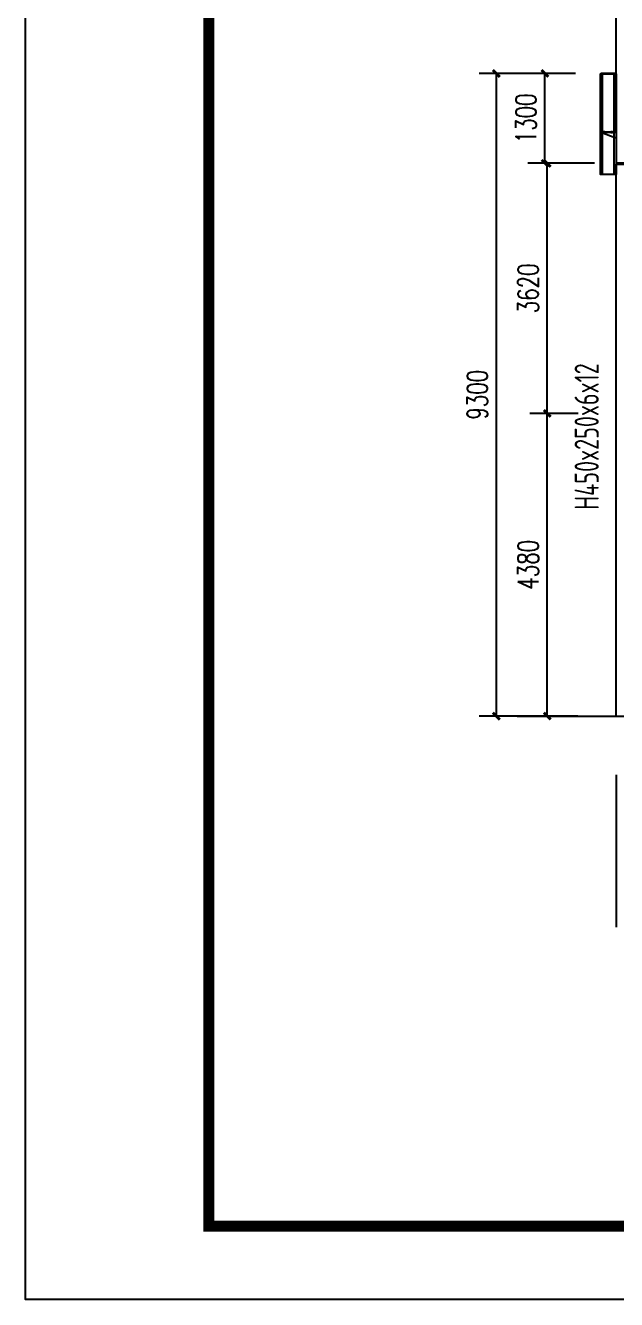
# Model space of a CAD drawing. Extents: x 180850 to 1399066, y 113487 to 334416.
# Drawn here: x 1287616 to 1296167, y 135864 to 154301 of the extents above; entities that cross this region are included whole.
import ezdxf

# ---------------------------------------------------------------- set-up
doc = ezdxf.new("R2010")
doc.units = 0
doc.header["$LTSCALE"] = 1000
for name, color, linetype in [('AXIS', 3, 'Continuous'), ('DOTE', 1, 'Continuous'), ('GZ', 50, 'Continuous'), ('LT', 27, 'Continuous'), ('PUB_TITLE', 4, 'Continuous'), ('TEXT', 7, 'Continuous')]:
    doc.layers.add(name, color=color, linetype=linetype)
doc.styles.add('_TCH_DIM_T3', font='SIMPLEX', dxfattribs={"width": 0.705882, "bigfont": 'GBCBIG'})
doc.styles.add('TSSD_Norm', font='tssdeng.shx', dxfattribs={"bigfont": 'hztxt.shx'})
doc.dimstyles.new('TCH_100_1', dxfattribs={"dimtxt": 297.5, "dimasz": 100, "dimexe": 250, "dimexo": 300, "dimgap": 126.25, "dimtad": 1, "dimdec": 0, "dimzin": 0, "dimdsep": 46, "dimtxsty": '_TCH_DIM_T3', "dimblk": 'ARCHTICK', "dimcen": 0.09, "dimclrd": 126, "dimclre": 126, "dimclrt": 7, "dimazin": 2, "dimtfac": 1, "dimtdec": 0, "dimtix": 1, "dimtmove": 2, "dimatfit": 3, "dimfxl": 1, "dimtolj": 1, "dimtzin": 0, "dimarcsym": 0})

# ---------------------------------------------------------------- blocks, each defined once
blk = doc.blocks.new('_ArchTick')
at = {"color": 0, "linetype": 'ByBlock', "const_width": 0.4}
blk.add_lwpolyline([(-0.5, -0.5), (0.5, 0.5)], dxfattribs=at)
blk = doc.blocks.new('*D1054')
at = {"color": 126, "linetype": 'ByBlock', "lineweight": -2, "transparency": 16777216}
for p, q in [((1296160, 152833), (1296160, 155905)), ((1299760, 152772), (1299760, 155905)), ((1299760, 155655), (1296160, 155655))]:
    blk.add_line(p, q, dxfattribs=at)
at = {"layer": 'Defpoints', "color": 0, "linetype": 'ByBlock', "transparency": 16777216}
for p in [(1296160, 155655), (1296160, 152533), (1299760, 152472)]:
    blk.add_point(p, dxfattribs=at)
at = {"color": 126, "linetype": 'ByBlock', "lineweight": -2, "transparency": 16777216, "xscale": 100, "yscale": 100, "zscale": 100, "rotation": 180}
blk.add_blockref('_ArchTick', (1296160, 155655), dxfattribs=at)
at = {"color": 126, "linetype": 'ByBlock', "lineweight": -2, "transparency": 16777216, "xscale": 100, "yscale": 100, "zscale": 100}
blk.add_blockref('_ArchTick', (1299760, 155655), dxfattribs=at)
at = {"color": 7, "linetype": 'ByBlock', "transparency": 16777216, "insert": (1297960, 155930), "char_height": 297.5, "attachment_point": 5, "style": '_TCH_DIM_T3'}
blk.add_mtext('\\A1;3600', dxfattribs=at)
blk = doc.blocks.new('*D1068')
at = {"color": 126, "linetype": 'ByBlock', "lineweight": -2, "transparency": 16777216}
for p, q in [((1295594, 148687), (1294915, 148687)), ((1295165, 144307), (1295165, 148687)), ((1295589, 144307), (1294915, 144307))]:
    blk.add_line(p, q, dxfattribs=at)
at = {"layer": 'Defpoints', "color": 0, "linetype": 'ByBlock', "transparency": 16777216}
for p in [(1295165, 148687), (1295894, 148687, 0), (1295889, 144307)]:
    blk.add_point(p, dxfattribs=at)
at = {"color": 126, "linetype": 'ByBlock', "lineweight": -2, "transparency": 16777216, "xscale": 100, "yscale": 100, "zscale": 100}
for p, rotation in [((1295165, 148687), 90), ((1295165, 144307), 270)]:
    blk.add_blockref('_ArchTick', p, dxfattribs=dict(at, rotation=rotation))
at = {"color": 7, "linetype": 'ByBlock', "transparency": 16777216, "insert": (1294890, 146497), "char_height": 297.5, "attachment_point": 5, "rotation": 90, "style": '_TCH_DIM_T3'}
blk.add_mtext('\\A1;4380', dxfattribs=at)
blk = doc.blocks.new('*D1069')
at = {"color": 126, "linetype": 'ByBlock', "lineweight": -2, "transparency": 16777216}
for p, q in [((1295850, 152307), (1294915, 152307)), ((1295165, 148687), (1295165, 152307)), ((1295611, 148687), (1294915, 148687))]:
    blk.add_line(p, q, dxfattribs=at)
at = {"layer": 'Defpoints', "color": 0, "linetype": 'ByBlock', "transparency": 16777216}
for p in [(1295165, 152307), (1296150, 152307, -2), (1295911, 148687, 0)]:
    blk.add_point(p, dxfattribs=at)
at = {"color": 126, "linetype": 'ByBlock', "lineweight": -2, "transparency": 16777216, "xscale": 100, "yscale": 100, "zscale": 100}
for p, rotation in [((1295165, 152307), 90), ((1295165, 148687), 270)]:
    blk.add_blockref('_ArchTick', p, dxfattribs=dict(at, rotation=rotation))
at = {"color": 7, "linetype": 'ByBlock', "transparency": 16777216, "insert": (1294890, 150497), "char_height": 297.5, "attachment_point": 5, "rotation": 90, "style": '_TCH_DIM_T3'}
blk.add_mtext('\\A1;3620', dxfattribs=at)
blk = doc.blocks.new('*D1070')
at = {"color": 126, "linetype": 'ByBlock', "lineweight": -2, "transparency": 16777216}
for p, q in [((1295561, 153607), (1294882, 153607)), ((1295132, 152307), (1295132, 153607)), ((1295850, 152307), (1294882, 152307))]:
    blk.add_line(p, q, dxfattribs=at)
at = {"layer": 'Defpoints', "color": 0, "linetype": 'ByBlock', "transparency": 16777216}
for p in [(1295132, 153607), (1295861, 153607), (1296150, 152307, -2)]:
    blk.add_point(p, dxfattribs=at)
at = {"color": 126, "linetype": 'ByBlock', "lineweight": -2, "transparency": 16777216, "xscale": 100, "yscale": 100, "zscale": 100}
for p, rotation in [((1295132, 153607), 90), ((1295132, 152307), 270)]:
    blk.add_blockref('_ArchTick', p, dxfattribs=dict(at, rotation=rotation))
at = {"color": 7, "linetype": 'ByBlock', "transparency": 16777216, "insert": (1294857, 152957), "char_height": 297.5, "attachment_point": 5, "rotation": 90, "style": '_TCH_DIM_T3'}
blk.add_mtext('\\A1;1300', dxfattribs=at)
blk = doc.blocks.new('*D1071')
at = {"color": 126, "linetype": 'ByBlock', "lineweight": -2, "transparency": 16777216}
for p, q in [((1295575, 153607), (1294179, 153607)), ((1294429, 144307), (1294429, 153607)), ((1295610, 144307), (1294179, 144307))]:
    blk.add_line(p, q, dxfattribs=at)
at = {"layer": 'Defpoints', "color": 0, "linetype": 'ByBlock', "transparency": 16777216}
for p in [(1294429, 153607), (1295875, 153607), (1295910, 144307)]:
    blk.add_point(p, dxfattribs=at)
at = {"color": 126, "linetype": 'ByBlock', "lineweight": -2, "transparency": 16777216, "xscale": 100, "yscale": 100, "zscale": 100}
for p, rotation in [((1294429, 153607), 90), ((1294429, 144307), 270)]:
    blk.add_blockref('_ArchTick', p, dxfattribs=dict(at, rotation=rotation))
at = {"color": 7, "linetype": 'ByBlock', "transparency": 16777216, "insert": (1294154, 148957), "char_height": 297.5, "attachment_point": 5, "rotation": 90, "style": '_TCH_DIM_T3'}
blk.add_mtext('\\A1;9300', dxfattribs=at)

msp = doc.modelspace()

# ---------------------------------------------------------------- linework, layer by layer
at = {"layer": 'AXIS'}
msp.add_line((1296160.33, 143457.04, 4.03), (1296160.33, 141253.02, 4.03), dxfattribs=at)
at = {"layer": 'DOTE'}
msp.add_line((1294728.7, 144307.04, 4), (1333181.99, 144307.04, 4), dxfattribs=at)
at = {"layer": 'GZ'}
msp.add_line((1296160.33, 144307.04, 6.09), (1296160.33, 152293.04, 1.91), dxfattribs=at)
at = {"layer": 'GZ', "elevation": 0.03}
msp.add_lwpolyline([(1296160.33, 152293.04), (1296746.33, 152293.04), (1296746.33, 152307.04), (1296160.33, 152307.04)], close=True, dxfattribs=at)
at = {"layer": 'LT'}
for p, q in [((1295935.33, 153592.42, 2.06), (1295935.33, 153539.92, 2.06)), ((1295938.71, 153543.29, 2.06), (1295938.71, 153589.04, 2.06)), ((1296160.33, 153607.04, 2.06), (1295940.33, 153607.04, 2.06)), ((1295940.33, 153607.04, 2.06), (1295940.33, 153603.67, 2.06)), ((1295940.33, 153603.67, 2.06), (1296160.33, 153603.67, 2.06)), ((1296144.08, 153603.67, 2.06), (1295946.58, 153603.67, 2.06)), ((1295949.96, 153600.29, 2.06), (1296140.71, 153600.29, 2.06)), ((1296151.96, 153589.04, 2.06), (1296151.96, 153543.29, 2.06)), ((1296155.33, 153539.92, 2.06), (1296155.33, 153592.42, 2.06)), ((1296160.33, 153603.67, 2.06), (1296160.33, 153607.04, 2.06)), ((1295946.58, 153528.67, 2.06), (1295957.83, 153528.67, 2.06)), ((1295957.83, 153532.04, 2.06), (1295949.96, 153532.04, 2.06)), ((1295957.83, 153528.67, 2.06), (1295957.83, 153532.04, 2.06)), ((1296132.83, 153532.04, 2.06), (1296132.83, 153528.67, 2.06)), ((1296140.71, 153532.04, 2.06), (1296132.83, 153532.04, 2.06)), ((1296132.83, 153528.67, 2.06), (1296144.08, 153528.67, 2.06)), ((1295934.11, 152770.01, 2.06), (1295934.11, 152822.51, 2.06)), ((1295937.49, 152819.14, 2.06), (1295937.49, 152773.39, 2.06)), ((1295939.11, 152755.39, 2.06), (1295939.11, 152758.76, 2.06)), ((1295939.11, 152758.76, 2.06), (1296159.11, 152758.76, 2.06)), ((1296159.11, 152755.39, 2.06), (1295939.11, 152755.39, 2.06)), ((1295939.11, 152755.39, 2.06), (1296159.11, 152675.76, 2.06)), ((1295945.36, 152833.76, 2.06), (1295956.61, 152833.76, 2.06)), ((1296142.86, 152758.76, 2.06), (1295945.36, 152758.76, 2.06)), ((1295956.61, 152830.39, 2.06), (1295948.74, 152830.39, 2.06)), ((1295948.74, 152762.14, 2.06), (1296139.49, 152762.14, 2.06)), ((1295956.61, 152833.76, 2.06), (1295956.61, 152830.39, 2.06)), ((1295987.26, 152736.21, 2.06), (1295987.26, 152774.56, 2.06)), ((1296097.69, 152736.21, 2.06), (1296097.69, 152774.56, 2.06)), ((1296131.61, 152830.39, 2.06), (1296131.61, 152833.76, 2.06)), ((1296131.61, 152833.76, 2.06), (1296142.86, 152833.76, 2.06)), ((1296139.49, 152830.39, 2.06), (1296131.61, 152830.39, 2.06)), ((1296150.74, 152773.39, 2.06), (1296150.74, 152819.14, 2.06)), ((1296154.11, 152822.51, 2.06), (1296154.11, 152770.01, 2.06)), ((1296159.11, 152758.76, 2.06), (1296159.11, 152755.39, 2.06))]:
    msp.add_line(p, q, dxfattribs=at)
at = {"layer": 'LT', "elevation": 4}
for points in [[(1296160.33, 152143.31), (1295936.7, 152143.31), (1295936.7, 153603.67), (1296160.33, 153603.67)], [(1296130.33, 152143.31), (1295966.7, 152143.31), (1295966.7, 153603.67), (1296130.33, 153603.67)]]:
    msp.add_lwpolyline(points, close=True, dxfattribs=at)
at = {"layer": 'LT'}
for centre, start, end in [((1295946.58, 153592.42, 2.06), 90.000036, 180.000036), ((1295949.96, 153589.04, 2.06), 90.000036, 180.000036), ((1296140.71, 153589.04, 2.06), 0.000036, 90.000036), ((1296144.08, 153592.42, 2.06), 0.000036, 90.000036), ((1295946.58, 153539.92, 2.06), 180.000036, 270.000036), ((1295949.96, 153543.29, 2.06), 180.000036, 270.000036), ((1296140.71, 153543.29, 2.06), 270.000036, 0.000036), ((1296144.08, 153539.92, 2.06), 270.000036, 0.000036), ((1295945.36, 152822.51, 2.06), 90, 180), ((1295945.36, 152770.01, 2.06), 180, 270), ((1295948.74, 152819.14, 2.06), 90, 180), ((1295948.74, 152773.39, 2.06), 180, 270), ((1296139.49, 152819.14, 2.06), 0, 90), ((1296139.49, 152773.39, 2.06), 270, 0), ((1296142.86, 152822.51, 2.06), 0, 90), ((1296142.86, 152770.01, 2.06), 270, 0)]:
    msp.add_arc(centre, 11.25, start, end, dxfattribs=at)
for points in [[(1295999.5, 152762.14, 2.06), (1295975.01, 152762.14, 2.06), (1295999.5, 152755.39, 2.06), (1295975.01, 152755.39, 2.06)], [(1296109.94, 152762.14, 2.06), (1296085.45, 152762.14, 2.06), (1296109.94, 152755.39, 2.06), (1296085.45, 152755.39, 2.06)]]:
    msp.add_solid(points, dxfattribs=at)
at = {"layer": 'PUB_TITLE'}
msp.add_lwpolyline([(1287615.87, 198863.75), (1399065.87, 198863.81), (1399065.87, 135863.88), (1287615.87, 135863.81)], close=True, dxfattribs=at)
at = {"layer": 'PUB_TITLE', "const_width": 159.09}
msp.add_lwpolyline([(1290267.38, 136924.42), (1290267.38, 197803.14), (1398005.26, 197803.21), (1398005.26, 136924.48)], close=True, dxfattribs=at)

# ---------------------------------------------------------------- texts
at = {"layer": 'TEXT', "style": 'TSSD_Norm', "width": 0.7}
msp.add_text('H450x250x6x12', height=350, rotation=90, dxfattribs=at).set_placement((1295910.74, 147291.8, 7.72))

# ---------------------------------------------------------------- dimensions: what is measured, and where the dimension line sits
at = {"linetype": 'ByBlock'}
for base, p1, p2, angle, picture, middle in [((1296160.33, 155655.2, 4), (1299760.49, 152472.5, 4), (1296160.33, 152533.38, 4), 180, '*D1054', (1297960.41, 155930.2, 4)), ((1294428.87, 153607.04, 3.86), (1295910.33, 144307.04, 3.86), (1295874.79, 153607.04, 3.86), 90, '*D1071', (1294153.87, 148957.04, 3.86)), ((1295131.61, 153606.96, 3.86), (1296150.33, 152307.04, 1.97), (1295860.98, 153606.96, 3.86), 90, '*D1070', (1294856.61, 152957, 3.86)), ((1295164.9, 152307.04, 3.86), (1295910.55, 148687.04, 4), (1296150.33, 152307.04, 1.97), 90, '*D1069', (1294889.9, 150497.04, 3.86)), ((1295164.9, 148687.04, 3.86), (1295888.93, 144307.04, 3.86), (1295894.27, 148687.04, 4), 90, '*D1068', (1294889.9, 146497.04, 3.86))]:
    dim = msp.add_linear_dim(base=base, p1=p1, p2=p2, angle=angle, dimstyle='TCH_100_1', dxfattribs=at)
    dim.commit()
    dim.dimension.update_dxf_attribs({"geometry": picture, "text_midpoint": middle})

doc.saveas('drawing.dxf')
